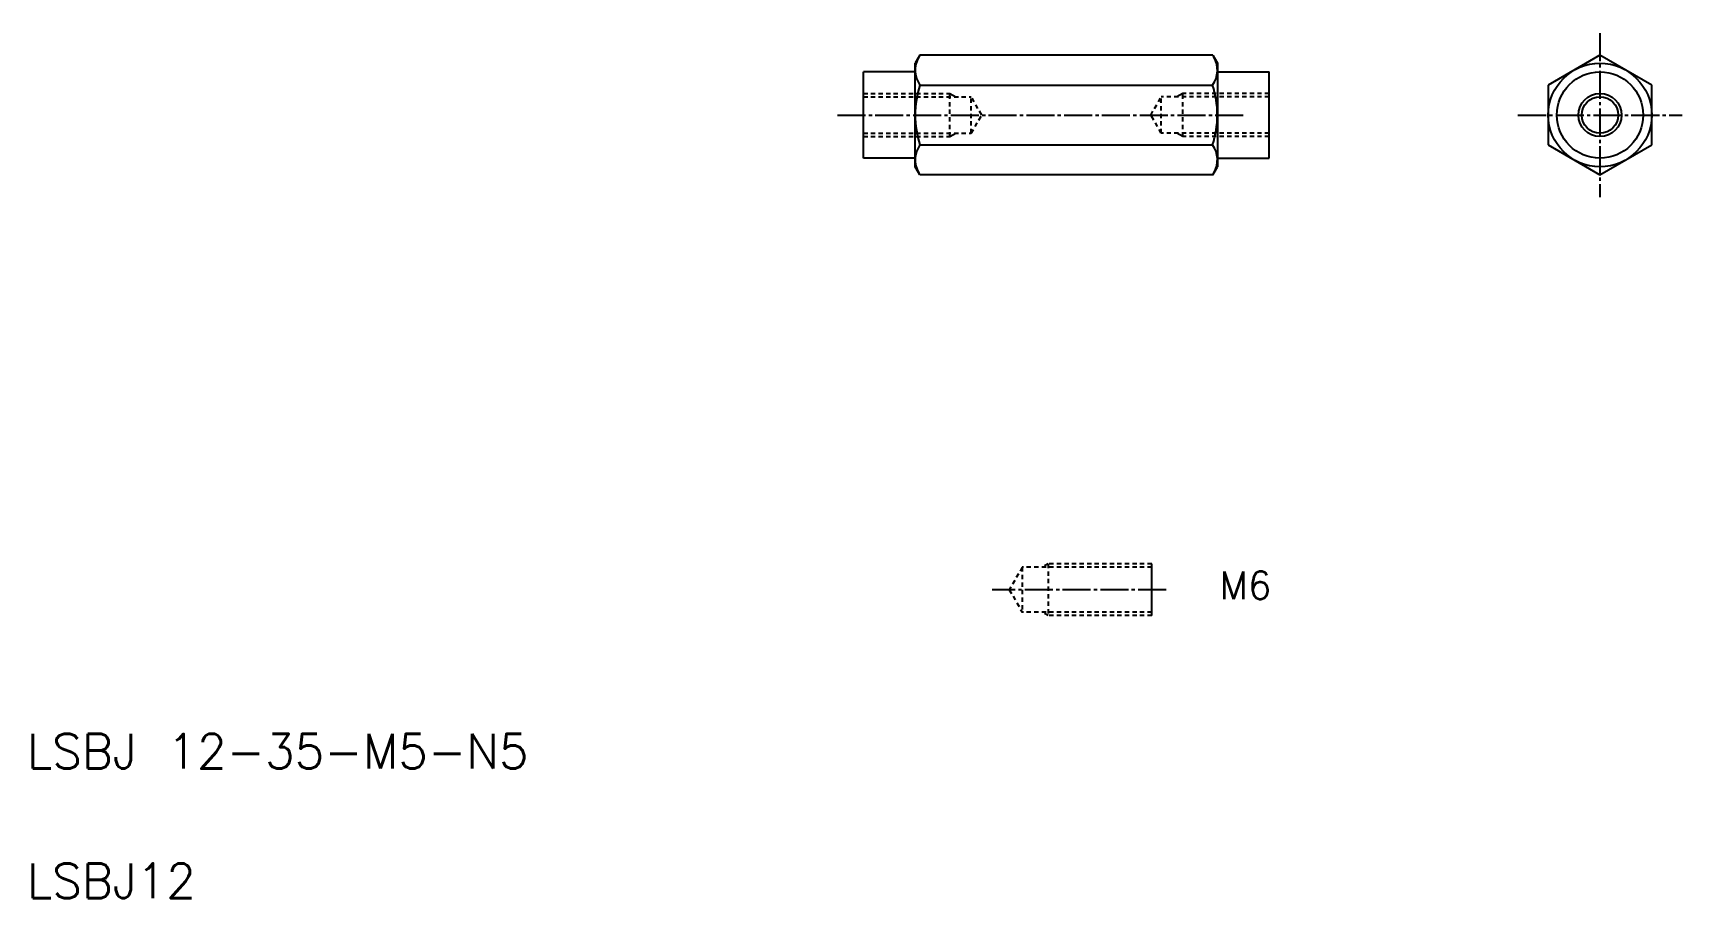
# Model space of a CAD drawing. Extents: x 11 to 202, y 10 to 110.
import ezdxf

# ---------------------------------------------------------------- set-up
doc = ezdxf.new("R2010")
doc.units = 0
doc.header["$LTSCALE"] = 0.25
doc.linetypes.add('CENTER', pattern=[17.5, 13, -1.5, 1.5, -1.5])
doc.linetypes.add('DASHED', pattern=[3.5, 2, -1.5])
doc.layers.get('0').update_dxf_attribs({"linetype": 'CONTINUOUS'})
doc.layers.add('CENTER', color=1, linetype='CENTER')
doc.styles.get("Standard").update_dxf_attribs({"font": 'txt', "height": 3.2, "bigfont": 'BIGFONT'})

msp = doc.modelspace()

# ---------------------------------------------------------------- linework, layer by layer
at = {"linetype": 'CONTINUOUS'}
for p, q in [((113.39, 107.62), (112.86, 106.69)), ((147.32, 107.62), (147.86, 106.69)), ((106.86, 95.69), (106.86, 105.69)), ((112.86, 105.69), (106.86, 105.69)), ((112.86, 94.69), (112.86, 106.69)), ((147.86, 106.69), (147.86, 94.69)), ((147.86, 105.69), (153.86, 105.69)), ((153.86, 95.69), (153.86, 105.69)), ((113.41, 104.16), (147.31, 104.16)), ((112.86, 95.69), (106.86, 95.69)), ((113.41, 97.23), (147.31, 97.23)), ((147.86, 95.69), (153.86, 95.69)), ((113.39, 93.76), (112.86, 94.69)), ((147.32, 93.76), (147.86, 94.69))]:
    msp.add_line(p, q, dxfattribs=at)
for p, q in [((147.32, 107.62), (113.39, 107.62)), ((192.17, 107.62), (186.17, 104.16)), ((198.17, 104.16), (192.17, 107.62)), ((186.17, 104.16), (186.17, 97.23)), ((198.17, 97.23), (198.17, 104.16)), ((186.17, 97.23), (192.17, 93.76)), ((192.17, 93.76), (198.17, 97.23)), ((147.32, 93.76), (113.39, 93.76)), ((140.26, 42.71), (140.26, 48.71)), ((134.26, 42.71), (134.26, 42.71)), ((137.26, 42.71), (137.26, 42.71))]:
    msp.add_line(p, q)
at = {"color": 3, "linetype": 'DASHED'}
for p, q in [((106.86, 103.19), (116.86, 103.19)), ((116.86, 98.19), (116.86, 103.19)), ((153.86, 103.19), (143.86, 103.19)), ((143.86, 98.19), (143.86, 103.19)), ((106.86, 102.79), (119.36, 102.79)), ((120.57, 100.69), (119.36, 102.79)), ((119.36, 98.59), (119.36, 102.79)), ((140.15, 100.69), (141.36, 102.79)), ((153.86, 102.79), (141.36, 102.79)), ((141.36, 98.59), (141.36, 102.79)), ((119.36, 98.59), (120.57, 100.69)), ((141.36, 98.59), (140.15, 100.69)), ((106.86, 98.59), (119.36, 98.59)), ((106.86, 98.19), (116.86, 98.19)), ((153.86, 98.59), (141.36, 98.59)), ((153.86, 98.19), (143.86, 98.19)), ((125.26, 48.31), (123.76, 45.71)), ((140.26, 48.31), (125.26, 48.31)), ((125.26, 48.31), (125.26, 43.11)), ((128.26, 48.71), (127.56, 48.31)), ((128.26, 48.71), (128.26, 42.71)), ((140.26, 48.71), (128.26, 48.71)), ((123.76, 45.71), (125.26, 43.11)), ((140.26, 43.11), (125.26, 43.11)), ((128.26, 42.71), (127.56, 43.11)), ((140.26, 42.71), (128.26, 42.71))]:
    msp.add_line(p, q, dxfattribs=at)
at = {"color": 3}
for p, q in [((116.86, 103.19), (117.55, 102.79)), ((143.86, 103.19), (143.17, 102.79)), ((116.86, 98.19), (117.55, 98.59)), ((143.86, 98.19), (143.17, 98.59))]:
    msp.add_line(p, q, dxfattribs=at)
for radius in [6, 5, 2.1]:
    msp.add_circle((192.17, 100.69), radius)
msp.add_circle((192.17, 100.69), 2.5, dxfattribs=at)
at = {"linetype": 'CONTINUOUS'}
for centre, radius, start, end in [((115.86, 105.89), 3, 150, 215.2644), ((144.86, 105.89), 3, 324.7356, 30), ((124.03, 100.69), 11.17, 161.9403, 180), ((136.68, 100.69), 11.17, 0, 18.0597), ((124.03, 100.69), 11.17, 180, 198.0597), ((136.68, 100.69), 11.17, 341.9403, 0), ((115.86, 95.5), 3, 144.7356, 210), ((144.86, 95.5), 3, 330, 35.2644)]:
    msp.add_arc(centre, radius, start, end, dxfattribs=at)
at = {"layer": 'CENTER', "color": 1, "linetype": 'CENTER'}
for p, q in [((192.17, 110.19), (192.17, 91.19)), ((103.86, 100.69), (150.86, 100.69)), ((182.67, 100.69), (201.67, 100.69)), ((141.93, 45.71), (121.78, 45.71))]:
    msp.add_line(p, q, dxfattribs=at)

# ---------------------------------------------------------------- texts
for s, height, p in [('M6', 3.2, (148.09, 44.62)), ('LSBJ 12-35-M5-N5', 4, (10, 25)), ('LSBJ12', 4, (10, 10))]:
    msp.add_text(s, height=height).set_placement(p)

doc.saveas('drawing.dxf')
